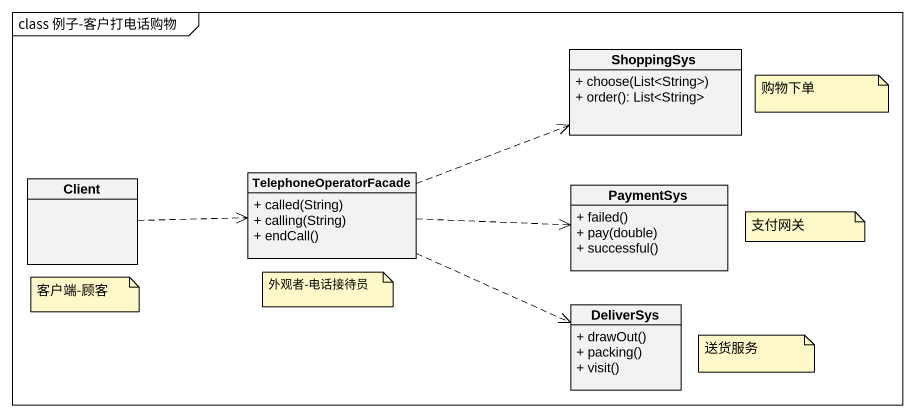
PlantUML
@startuml
mainframe class 例子-客户打电话购物
hide circle
hide empty members
skinparam classAttributeIconSize 0
class ShoppingSys {
  + choose(List<String>)
  + order(): List<String>
}
class Client
class TelephoneOperatorFacade {
  + called(String)
  + calling(String)
  + endCall()
}
class PaymentSys {
  + failed()
  + pay(double)
  + successful()
}
class DeliverSys {
  + drawOut()
  + packing()
  + visit()
}
Client .right.> TelephoneOperatorFacade
TelephoneOperatorFacade .right.> ShoppingSys
TelephoneOperatorFacade .right.> PaymentSys
TelephoneOperatorFacade .right.> DeliverSys
note as N1
  购物下单
end note
note as N2
  支付网关
end note
note as N3
  客户端-顾客
end note
note as N4
  外观者-电话接待员
end note
note as N5
  送货服务
end note
@enduml
